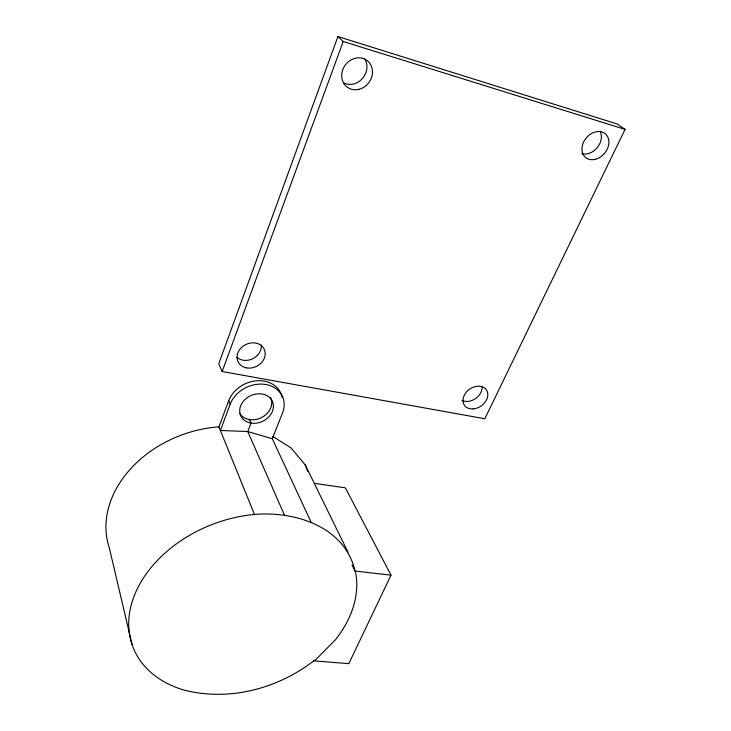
<?xml version="1.0" encoding="UTF-8"?>
<svg xmlns="http://www.w3.org/2000/svg" width="731" height="731" viewBox="0 0 731 731"><rect width="100%" height="100%" fill="white"/><g stroke="black" fill="none" stroke-linecap="round" stroke-linejoin="round"><path stroke-width="1.1" d="M337.923 36.55L218.752 363.755L222.169 371.512L484.817 418.772L625.051 129.387L617.366 124.032L337.923 36.55L343.214 41.503L625.051 129.387M222.169 371.512L343.214 41.503M254.479 514.487L218.916 426.913L228.712 400.716A28.472 23.209 -24.8 0 1 257.029 380.76A28.472 23.209 -24.8 0 1 282.065 397.134M272.27 438.71L282.504 413.024A28.591 23.264 -24.8 0 0 265.691 384.488A28.591 23.264 -24.8 0 0 230.219 404.197L220.369 430.468L247.754 431.546L272.27 438.71L310.94 521.833M314.339 483.355L345.343 487.833L391.003 575.151L348.833 663.647L313.763 660.879C277.323 688.995 228.3 701.778 183.298 689.854A117.819 85.436 -21.4 0 1 134.641 594.778A117.819 85.436 -21.4 0 1 254.105 514.478C294.84 510.878 344.849 526.457 355.028 571.057L355.723 572.94A117.819 85.436 -21.4 0 1 335.227 639.981L316.002 659.38L313.763 660.879M218.916 426.913L218.578 426.895A106.781 82.402 -20.6 0 0 109.294 547.784L132.11 644.733M391.003 575.151L355.028 571.057L352.04 564.917M272.846 436.471L291.029 447.929L305.247 464.916L347.993 552.197M249.454 419.585L251.025 423.094L247.754 431.546L284.368 514.926M228.712 400.716L230.219 404.197M305.247 464.916L307.678 471.312M600.06 131.114A15.269 11.888 -50.5 0 1 597.3 147.571A15.269 11.888 -50.5 0 1 581.712 153.656M482.149 386.516A13.286 10.152 -35.6 0 1 475.506 398.614A13.286 10.152 -35.6 0 1 461.974 400.378M261.287 345.023A14.355 12.089 -25.8 0 1 252.917 358.629A14.355 12.089 -25.8 0 1 236.899 357.322M364.906 59.156A16.429 14.602 -55 0 1 362.229 78.765A16.429 14.602 -55 0 1 343.451 82.749M270.598 397.655A17.325 14.127 -24.8 0 1 261.707 417.492A17.325 14.127 -24.8 0 1 239.85 413.527M246.365 367.839A14.501 12.153 -25.9 0 0 264.978 351.51A14.501 12.153 -25.9 0 0 242.007 347.051A14.501 12.153 -25.9 0 0 246.365 367.839M359.076 89.319A16.621 14.721 -54.4 0 0 369.301 62.683A16.621 14.721 -54.4 0 0 342.866 69.39A16.621 14.721 -54.4 0 0 359.076 89.319M595.61 159.248A15.433 11.952 -50.3 0 0 607.013 135.637A15.433 11.952 -50.3 0 0 583.658 141.969A15.433 11.952 -50.3 0 0 595.61 159.248M473.094 408.912A13.414 10.188 -35.5 0 0 487.138 391.195A13.414 10.188 -35.5 0 0 466.012 392.565A13.414 10.188 -35.5 0 0 473.094 408.912M250.806 423.057A17.398 14.154 -24.8 0 0 273.166 403.722A17.398 14.154 -24.8 0 0 245.689 398.87A17.398 14.154 -24.8 0 0 250.806 423.057"/></g></svg>
